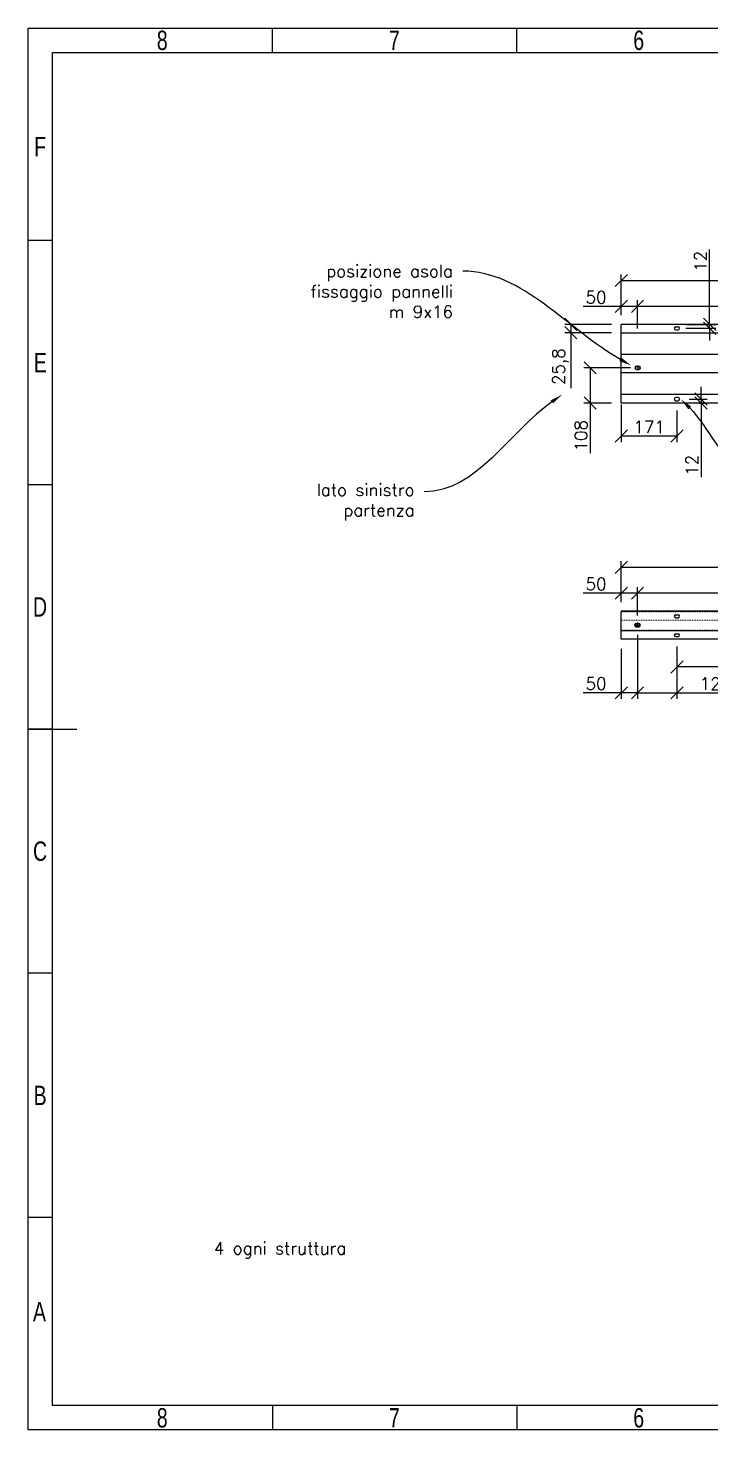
# Model space of a CAD drawing. Header units: millimetres. Extents: x -116399 to 112199, y -90759 to -31335.
# Drawn here: x -61733 to -59637, y -35640 to -31335 of the extents above; entities that cross this region are included whole.
import ezdxf
from ezdxf import colors
from ezdxf.entities.mleader import LeaderData, LeaderLine
from ezdxf.math import Vec2, Vec3

# ---------------------------------------------------------------- set-up
doc = ezdxf.new("R2010")
doc.units = ezdxf.units.MM
doc.linetypes.add('ACAD_ISO03W100', pattern=[30, 12, -18])
doc.linetypes.add('HIDDEN', pattern=[1.905, 1.27, -0.635])
doc.styles.add('Annotative', font='simplex.shx', dxfattribs={"height": 2.5})
doc.styles.add('SLDTEXTSTYLE0', font='TXT', dxfattribs={"width": 0.75})
doc.dimstyles.new('Annotative', dxfattribs={"dimscale": 0, "dimtxt": 2.5, "dimasz": 2.5, "dimexe": 1.25, "dimexo": 2, "dimtad": 1, "dimtxsty": 'Annotative', "dimblk": 'OBLIQUE', "dimcen": 2.5, "dimazin": 3, "dimtfac": 1, "dimtmove": 0, "dimatfit": 3, "dimfxl": 1})

# ---------------------------------------------------------------- blocks, each defined once
blk = doc.blocks.new('_Oblique')
at = {"color": 0, "linetype": 'ByBlock', "lineweight": -2}
blk.add_line((-0.5, -0.5), (0.5, 0.5), dxfattribs=at)
blk = doc.blocks.new('*D198')
at = {"color": 8, "lineweight": -2}
for p, q in [((-59912.2, -33097.8), (-59912.2, -32972.3)), ((-56916.2, -33095.8), (-56916.2, -32972.3)), ((-59912.2, -32991), (-56916.2, -32991))]:
    blk.add_line(p, q, dxfattribs=at)
at = {"layer": 'Defpoints', "color": 0}
for p in [(-56916.2, -32991), (-59912.2, -33127.8), (-56916.2, -33125.8)]:
    blk.add_point(p, dxfattribs=at)
at = {"color": 8, "lineweight": -2, "xscale": 37.5, "yscale": 37.5, "zscale": 37.5, "rotation": 180}
blk.add_blockref('_Oblique', (-59912.2, -32991), dxfattribs=at)
at = {"color": 8, "lineweight": -2, "xscale": 37.5, "yscale": 37.5, "zscale": 37.5}
blk.add_blockref('_Oblique', (-56916.2, -32991), dxfattribs=at)
at = {"insert": (-58414.2, -32962.9), "char_height": 37.5, "attachment_point": 5, "style": 'Annotative'}
blk.add_mtext('2996', dxfattribs=at)
blk = doc.blocks.new('*D217')
at = {"color": 8, "lineweight": -2}
for p, q in [((-59741.2, -33233.8), (-59741.2, -33315.7)), ((-58538.7, -33198.5), (-58538.7, -33315.7)), ((-58538.7, -33297), (-59741.2, -33297))]:
    blk.add_line(p, q, dxfattribs=at)
at = {"layer": 'Defpoints', "color": 0}
for p in [(-58538.7, -33168.5), (-59741.2, -33203.8), (-59741.2, -33297)]:
    blk.add_point(p, dxfattribs=at)
at = {"color": 8, "lineweight": -2, "xscale": 37.5, "yscale": 37.5, "zscale": 37.5, "rotation": 180}
blk.add_blockref('_Oblique', (-59741.2, -33297), dxfattribs=at)
at = {"color": 8, "lineweight": -2, "xscale": 37.5, "yscale": 37.5, "zscale": 37.5}
blk.add_blockref('_Oblique', (-58538.7, -33297), dxfattribs=at)
at = {"insert": (-59140, -33265.3), "char_height": 37.5, "attachment_point": 5, "style": 'Annotative'}
blk.add_mtext('1202,5', dxfattribs=at)
blk = doc.blocks.new('*D218')
at = {"color": 8, "lineweight": -2}
for p, q in [((-59862.2, -33198.5), (-59862.2, -33395.3)), ((-59741.2, -33233.8), (-59741.2, -33395.3)), ((-59862.2, -33376.6), (-59741.2, -33376.6)), ((-59741.2, -33376.6), (-59576.9, -33376.6))]:
    blk.add_line(p, q, dxfattribs=at)
at = {"layer": 'Defpoints', "color": 0}
for p in [(-59862.2, -33168.5), (-59741.2, -33203.8), (-59862.2, -33376.6)]:
    blk.add_point(p, dxfattribs=at)
at = {"color": 8, "lineweight": -2, "xscale": 37.5, "yscale": 37.5, "zscale": 37.5, "rotation": 180}
blk.add_blockref('_Oblique', (-59862.2, -33376.6), dxfattribs=at)
at = {"color": 8, "lineweight": -2, "xscale": 37.5, "yscale": 37.5, "zscale": 37.5}
blk.add_blockref('_Oblique', (-59741.2, -33376.6), dxfattribs=at)
at = {"insert": (-59622.9, -33348.5), "char_height": 37.5, "attachment_point": 5, "style": 'Annotative'}
blk.add_mtext('121', dxfattribs=at)
blk = doc.blocks.new('*D219')
at = {"color": 8, "lineweight": -2}
for p, q in [((-59862.2, -33198.5), (-59862.2, -33395.3)), ((-59912.2, -33241.3), (-59912.2, -33395.3)), ((-59912.2, -33376.6), (-60029.2, -33376.6)), ((-59862.2, -33376.6), (-59912.2, -33376.6))]:
    blk.add_line(p, q, dxfattribs=at)
at = {"layer": 'Defpoints', "color": 0}
for p in [(-59862.2, -33168.5), (-59912.2, -33211.3), (-59912.2, -33376.6)]:
    blk.add_point(p, dxfattribs=at)
at = {"color": 8, "lineweight": -2, "xscale": 37.5, "yscale": 37.5, "zscale": 37.5, "rotation": 180}
blk.add_blockref('_Oblique', (-59912.2, -33376.6), dxfattribs=at)
at = {"color": 8, "lineweight": -2, "xscale": 37.5, "yscale": 37.5, "zscale": 37.5}
blk.add_blockref('_Oblique', (-59862.2, -33376.6), dxfattribs=at)
at = {"insert": (-59989.5, -33348.5), "char_height": 37.5, "attachment_point": 5, "style": 'Annotative'}
blk.add_mtext('50', dxfattribs=at)
blk = doc.blocks.new('SW_CENTERMARKSYMBOL_1')
at = {"color": 0, "linetype": 'Continuous', "lineweight": 18}
for p, q in [((-5, 0), (-7.5, 0)), ((0, 0), (-2.5, 0)), ((0, 5), (0, 7.5)), ((0, 0), (0, 2.5)), ((0, 0), (0, -2.5)), ((0, 0), (2.5, 0)), ((5, 0), (7.5, 0)), ((0, -5), (0, -7.5))]:
    blk.add_line(p, q, dxfattribs=at)
blk = doc.blocks.new('1_15 TERRANOVA oriz A3')
at = {"color": 7, "linetype": 'Continuous'}
for p, q in [((0, 0), (0, 4305)), ((0, 4305), (6000, 4305)), ((750, 4230), (750, 4305)), ((1500, 4230), (1500, 4305)), ((75, 75), (75, 4230)), ((75, 4230), (5925, 4230)), ((75, 3652.5), (0, 3652.5)), ((75, 2902.5), (0, 2902.5)), ((0, 2152.5), (150, 2152.5)), ((75, 2152.5), (0, 2152.5)), ((75, 1402.5), (0, 1402.5)), ((75, 652.5), (0, 652.5)), ((5925, 75), (75, 75)), ((750, 75), (750, 0)), ((1500, 75), (1500, 0)), ((6000, 0), (0, 0))]:
    blk.add_line(p, q, dxfattribs=at)
at = {"color": 7, "linetype": 'Continuous', "char_height": 59.5, "attachment_point": 2, "style": 'SLDTEXTSTYLE0'}
for s, insert in [('8', (411.9, 4297.1)), ('7', (1124.4, 4297.1)), ('6', (1874.4, 4297.1)), ('F', (36.9, 3970.8)), ('E', (37.6, 3307.1)), ('D', (36.8, 2557.1)), ('C', (36.9, 1807.1)), ('B', (37.1, 1057.1)), ('A', (35.1, 393.3)), ('8', (411.9, 67.1)), ('7', (1124.4, 67.1)), ('6', (1874.4, 67.1))]:
    blk.add_mtext(s, dxfattribs=dict(at, insert=insert))
blk = doc.blocks.new('*D353')
at = {"color": 8, "lineweight": -2}
for p, q in [((-59883.7, -32378.5), (-60026.5, -32378.5)), ((-60007.7, -32378.5), (-60007.7, -32486.5)), ((-59942.2, -32486.5), (-60026.5, -32486.5)), ((-60007.7, -32486.5), (-60007.7, -32640.9))]:
    blk.add_line(p, q, dxfattribs=at)
at = {"layer": 'Defpoints', "color": 0}
for p in [(-59853.7, -32378.5), (-60007.7, -32486.5), (-59912.2, -32486.5)]:
    blk.add_point(p, dxfattribs=at)
at = {"color": 8, "lineweight": -2, "xscale": 37.5, "yscale": 37.5, "zscale": 37.5}
for p, rotation in [((-60007.7, -32378.5), 90), ((-60007.7, -32486.5), 270)]:
    blk.add_blockref('_Oblique', p, dxfattribs=dict(at, rotation=rotation))
at = {"insert": (-60035.8, -32586.9), "char_height": 37.5, "attachment_point": 5, "rotation": 90, "style": 'Annotative'}
blk.add_mtext('108', dxfattribs=at)
blk = doc.blocks.new('*D354')
at = {"color": 8, "lineweight": -2}
for p, q in [((-59912.2, -32490.7), (-59912.2, -32606.8)), ((-59741.2, -32509.4), (-59741.2, -32606.8)), ((-59741.2, -32588.1), (-59912.2, -32588.1))]:
    blk.add_line(p, q, dxfattribs=at)
at = {"layer": 'Defpoints', "color": 0}
for p in [(-59912.2, -32460.7), (-59741.2, -32479.4), (-59912.2, -32588.1)]:
    blk.add_point(p, dxfattribs=at)
at = {"color": 8, "lineweight": -2, "xscale": 37.5, "yscale": 37.5, "zscale": 37.5, "rotation": 180}
blk.add_blockref('_Oblique', (-59912.2, -32588.1), dxfattribs=at)
at = {"color": 8, "lineweight": -2, "xscale": 37.5, "yscale": 37.5, "zscale": 37.5}
blk.add_blockref('_Oblique', (-59741.2, -32588.1), dxfattribs=at)
at = {"insert": (-59826.7, -32560), "char_height": 37.5, "attachment_point": 5, "style": 'Annotative'}
blk.add_mtext('171', dxfattribs=at)
blk = doc.blocks.new('*D350')
at = {"color": 8, "lineweight": -2}
for p, q in [((-59667.1, -32474.5), (-59667.1, -32437)), ((-59703.2, -32474.5), (-59648.4, -32474.5)), ((-59673.7, -32486.5), (-59648.4, -32486.5)), ((-59667.1, -32474.5), (-59667.1, -32486.5)), ((-59667.1, -32486.5), (-59667.1, -32713.9))]:
    blk.add_line(p, q, dxfattribs=at)
at = {"layer": 'Defpoints', "color": 0}
for p in [(-59733.2, -32474.5), (-59703.7, -32486.5), (-59667.1, -32486.5)]:
    blk.add_point(p, dxfattribs=at)
at = {"color": 8, "lineweight": -2, "xscale": 37.5, "yscale": 37.5, "zscale": 37.5}
for p, rotation in [((-59667.1, -32474.5), 270), ((-59667.1, -32486.5), 90)]:
    blk.add_blockref('_Oblique', p, dxfattribs=dict(at, rotation=rotation))
at = {"insert": (-59695.3, -32677.7), "char_height": 37.5, "attachment_point": 5, "rotation": 90, "style": 'Annotative'}
blk.add_mtext('12', dxfattribs=at)
blk = doc.blocks.new('*D351')
at = {"color": 8, "lineweight": -2}
for p, q in [((-59640.8, -32245), (-59640.8, -32015)), ((-59714.3, -32245), (-59622.1, -32245)), ((-59714.3, -32257), (-59622.1, -32257)), ((-59640.8, -32257), (-59640.8, -32245)), ((-59640.8, -32257), (-59640.8, -32294.5))]:
    blk.add_line(p, q, dxfattribs=at)
at = {"layer": 'Defpoints', "color": 0}
for p in [(-59744.3, -32245), (-59744.3, -32257), (-59640.8, -32257)]:
    blk.add_point(p, dxfattribs=at)
at = {"color": 8, "lineweight": -2, "xscale": 37.5, "yscale": 37.5, "zscale": 37.5}
for p, rotation in [((-59640.8, -32245), 270), ((-59640.8, -32257), 90)]:
    blk.add_blockref('_Oblique', p, dxfattribs=dict(at, rotation=rotation))
at = {"insert": (-59669, -32051.2), "char_height": 37.5, "attachment_point": 5, "rotation": 90, "style": 'Annotative'}
blk.add_mtext('12', dxfattribs=at)
blk = doc.blocks.new('*D358')
at = {"color": 8, "lineweight": -2}
for p, q in [((-59862.2, -33138.5), (-59862.2, -33051.9)), ((-58539.2, -33138.5), (-58539.2, -33051.9)), ((-58539.2, -33070.6), (-59862.2, -33070.6))]:
    blk.add_line(p, q, dxfattribs=at)
at = {"layer": 'Defpoints', "color": 0}
for p in [(-59862.2, -33070.6), (-59862.2, -33168.5), (-58539.2, -33168.5)]:
    blk.add_point(p, dxfattribs=at)
at = {"color": 8, "lineweight": -2, "xscale": 37.5, "yscale": 37.5, "zscale": 37.5, "rotation": 180}
blk.add_blockref('_Oblique', (-59862.2, -33070.6), dxfattribs=at)
at = {"color": 8, "lineweight": -2, "xscale": 37.5, "yscale": 37.5, "zscale": 37.5}
blk.add_blockref('_Oblique', (-58539.2, -33070.6), dxfattribs=at)
at = {"insert": (-59200.7, -33042.5), "char_height": 37.5, "attachment_point": 5, "style": 'Annotative'}
blk.add_mtext('1323', dxfattribs=at)
blk = doc.blocks.new('*D360')
at = {"color": 8, "lineweight": -2}
for p, q in [((-59912.2, -33095.8), (-59912.2, -33051.9)), ((-59862.2, -33138.5), (-59862.2, -33051.9)), ((-59912.2, -33070.6), (-60029.2, -33070.6)), ((-59862.2, -33070.6), (-59912.2, -33070.6))]:
    blk.add_line(p, q, dxfattribs=at)
at = {"layer": 'Defpoints', "color": 0}
for p in [(-59912.2, -33070.6), (-59912.2, -33125.8), (-59862.2, -33168.5)]:
    blk.add_point(p, dxfattribs=at)
at = {"color": 8, "lineweight": -2, "xscale": 37.5, "yscale": 37.5, "zscale": 37.5, "rotation": 180}
blk.add_blockref('_Oblique', (-59912.2, -33070.6), dxfattribs=at)
at = {"color": 8, "lineweight": -2, "xscale": 37.5, "yscale": 37.5, "zscale": 37.5}
blk.add_blockref('_Oblique', (-59862.2, -33070.6), dxfattribs=at)
at = {"insert": (-59989.5, -33042.5), "char_height": 37.5, "attachment_point": 5, "style": 'Annotative'}
blk.add_mtext('50', dxfattribs=at)
blk = doc.blocks.new('*D375')
at = {"color": 8, "lineweight": -2}
for p, q in [((-59912.2, -32217), (-59912.2, -32091.5)), ((-59912.2, -32110.3), (-56916.2, -32110.3)), ((-56916.2, -32215), (-56916.2, -32091.5))]:
    blk.add_line(p, q, dxfattribs=at)
at = {"layer": 'Defpoints', "color": 0}
for p in [(-56916.2, -32110.3), (-59912.2, -32247), (-56916.2, -32245)]:
    blk.add_point(p, dxfattribs=at)
at = {"color": 8, "lineweight": -2, "xscale": 37.5, "yscale": 37.5, "zscale": 37.5, "rotation": 180}
blk.add_blockref('_Oblique', (-59912.2, -32110.3), dxfattribs=at)
at = {"color": 8, "lineweight": -2, "xscale": 37.5, "yscale": 37.5, "zscale": 37.5}
blk.add_blockref('_Oblique', (-56916.2, -32110.3), dxfattribs=at)
at = {"insert": (-58414.2, -32082.1), "char_height": 37.5, "attachment_point": 5, "style": 'Annotative'}
blk.add_mtext('2996', dxfattribs=at)
blk = doc.blocks.new('*D379')
at = {"color": 8, "lineweight": -2}
for p, q in [((-59862.2, -32257.8), (-59862.2, -32171.1)), ((-58539.2, -32189.9), (-59862.2, -32189.9)), ((-58539.2, -32257.8), (-58539.2, -32171.1))]:
    blk.add_line(p, q, dxfattribs=at)
at = {"layer": 'Defpoints', "color": 0}
for p in [(-59862.2, -32189.9), (-59862.2, -32287.8), (-58539.2, -32287.8)]:
    blk.add_point(p, dxfattribs=at)
at = {"color": 8, "lineweight": -2, "xscale": 37.5, "yscale": 37.5, "zscale": 37.5, "rotation": 180}
blk.add_blockref('_Oblique', (-59862.2, -32189.9), dxfattribs=at)
at = {"color": 8, "lineweight": -2, "xscale": 37.5, "yscale": 37.5, "zscale": 37.5}
blk.add_blockref('_Oblique', (-58539.2, -32189.9), dxfattribs=at)
at = {"insert": (-59200.7, -32161.8), "char_height": 37.5, "attachment_point": 5, "style": 'Annotative'}
blk.add_mtext('1323', dxfattribs=at)
blk = doc.blocks.new('*D377')
at = {"color": 8, "lineweight": -2}
for p, q in [((-59912.2, -32189.9), (-60029.2, -32189.9)), ((-59912.2, -32215), (-59912.2, -32171.1)), ((-59862.2, -32189.9), (-59912.2, -32189.9)), ((-59862.2, -32257.8), (-59862.2, -32171.1))]:
    blk.add_line(p, q, dxfattribs=at)
at = {"layer": 'Defpoints', "color": 0}
for p in [(-59912.2, -32189.9), (-59912.2, -32245), (-59862.2, -32287.8)]:
    blk.add_point(p, dxfattribs=at)
at = {"color": 8, "lineweight": -2, "xscale": 37.5, "yscale": 37.5, "zscale": 37.5, "rotation": 180}
blk.add_blockref('_Oblique', (-59912.2, -32189.9), dxfattribs=at)
at = {"color": 8, "lineweight": -2, "xscale": 37.5, "yscale": 37.5, "zscale": 37.5}
blk.add_blockref('_Oblique', (-59862.2, -32189.9), dxfattribs=at)
at = {"insert": (-59989.5, -32161.8), "char_height": 37.5, "attachment_point": 5, "style": 'Annotative'}
blk.add_mtext('50', dxfattribs=at)
blk = doc.blocks.new('*D398')
at = {"color": 8, "lineweight": -2}
for p, q in [((-59942.2, -32245), (-60085.7, -32245)), ((-59942.2, -32270.8), (-60085.7, -32270.8)), ((-60066.9, -32245), (-60066.9, -32270.8)), ((-60066.9, -32270.8), (-60066.9, -32441.4))]:
    blk.add_line(p, q, dxfattribs=at)
at = {"layer": 'Defpoints', "color": 0}
for p in [(-60066.9, -32270.8), (-59912.2, -32245), (-59912.2, -32270.8)]:
    blk.add_point(p, dxfattribs=at)
at = {"color": 8, "lineweight": -2, "xscale": 37.5, "yscale": 37.5, "zscale": 37.5}
for p, rotation in [((-60066.9, -32245), 90), ((-60066.9, -32270.8), 270)]:
    blk.add_blockref('_Oblique', p, dxfattribs=dict(at, rotation=rotation))
at = {"insert": (-60098.6, -32374.9), "char_height": 37.5, "attachment_point": 5, "rotation": 90, "style": 'Annotative'}
blk.add_mtext('25,8', dxfattribs=at)
blk = doc.blocks.new('SW_CENTERMARKSYMBOL_0')
at = {"color": 0, "linetype": 'Continuous', "lineweight": 18}
for p, q in [((-5, 0), (-7.5, 0)), ((0, 0), (-2.5, 0)), ((0, 5), (0, 7.5)), ((0, 0), (0, 2.5)), ((0, 0), (0, -2.5)), ((0, 0), (2.5, 0)), ((5, 0), (7.5, 0)), ((0, -5), (0, -7.5))]:
    blk.add_line(p, q, dxfattribs=at)

msp = doc.modelspace()

# ---------------------------------------------------------------- linework, layer by layer
at = {"color": 7, "linetype": 'Continuous', "lineweight": 25}
for p, q in [((-59912.225, -32486.473), (-59912.225, -32245.039)), ((-56916.225, -32245.039), (-59912.225, -32245.039)), ((-59744.275, -32252.089), (-59738.175, -32252.089)), ((-59744.275, -32261.989), (-59738.175, -32261.989)), ((-59865.725, -32373.473), (-59857.725, -32373.473)), ((-59865.725, -32383.473), (-59857.725, -32383.473)), ((-56916.225, -32486.473), (-59912.225, -32486.473)), ((-59866.225, -33163.51), (-59858.225, -33163.51)), ((-59866.225, -33173.51), (-59858.225, -33173.51))]:
    msp.add_line(p, q, dxfattribs=at)
at = {"color": 7, "linetype": 'HIDDEN'}
for p, q in [((-59912.225, -32270.843), (-56916.225, -32270.843)), ((-56916.225, -32337.452), (-59912.225, -32337.452)), ((-56916.225, -32394.06), (-59912.225, -32394.06))]:
    msp.add_line(p, q, dxfattribs=at)
at = {"color": 5}
for p, q in [((-59861.725, -32373.473), (-59861.725, -32383.473)), ((-59862.225, -33163.51), (-59862.225, -33173.51))]:
    msp.add_line(p, q, dxfattribs=at)
at = {"color": 7, "linetype": 'Continuous'}
msp.add_line((-56916.225, -32460.669), (-59912.225, -32460.669), dxfattribs=at)
at = {"color": 104, "linetype": 'Continuous', "lineweight": 25}
for p, q in [((-56916.225, -33125.792), (-59912.225, -33125.792)), ((-59912.225, -33125.792), (-59912.225, -33129.792)), ((-59912.225, -33211.292), (-59912.225, -33129.792)), ((-56916.225, -33185.792), (-59912.225, -33185.792)), ((-56916.225, -33211.292), (-59912.225, -33211.292))]:
    msp.add_line(p, q, dxfattribs=at)
at = {"color": 104, "linetype": 'ACAD_ISO03W100', "lineweight": 18, "ltscale": 0.03}
for p, q in [((-56916.225, -33127.792), (-59912.225, -33127.792)), ((-56916.225, -33153.292), (-59912.225, -33153.292)), ((-56916.225, -33183.792), (-59912.225, -33183.792))]:
    msp.add_line(p, q, dxfattribs=at)
at = {"color": 104}
for p, q in [((-59744.725, -33136.792), (-59737.725, -33136.792)), ((-59744.725, -33145.792), (-59737.725, -33145.792)), ((-59744.725, -33194.792), (-59737.725, -33194.792)), ((-59744.725, -33203.792), (-59737.725, -33203.792))]:
    msp.add_line(p, q, dxfattribs=at)
at = {"color": 7, "linetype": 'Continuous', "lineweight": 25}
msp.add_lwpolyline([(-59744.275, -32469.523, 1), (-59744.275, -32479.423), (-59738.175, -32479.423, 1), (-59738.175, -32469.523)], format="xyb", close=True, dxfattribs=at)
at = {"color": 104, "linetype": 'Continuous', "lineweight": 25}
msp.add_circle((-59862.225, -33168.51), 5, dxfattribs=at)
at = {"color": 7, "linetype": 'Continuous', "lineweight": 25}
for centre, radius, start, end in [((-59744.275, -32257.039), 4.95, 90, 270), ((-59738.175, -32257.039), 4.95, 270, 90), ((-59865.725, -32378.473), 5, 90, 270), ((-59857.725, -32378.473), 5, 270, 90), ((-59866.225, -33168.51), 5, 90, 270), ((-59858.225, -33168.51), 5, 270, 90)]:
    msp.add_arc(centre, radius, start, end, dxfattribs=at)
at = {"color": 104}
for centre, start, end in [((-59744.725, -33141.292), 90, 270), ((-59737.725, -33141.292), 270, 90), ((-59744.725, -33199.292), 90, 270), ((-59737.725, -33199.292), 270, 90)]:
    msp.add_arc(centre, 4.5, start, end, dxfattribs=at)

# ---------------------------------------------------------------- block references
msp.add_blockref('1_15 TERRANOVA oriz A3', (-61732.987, -35640.039))
at = {"color": 7, "linetype": 'Continuous', "lineweight": 18}
for name, p in [('SW_CENTERMARKSYMBOL_1', (-59861.725, -32378.473)), ('SW_CENTERMARKSYMBOL_0', (-59862.225, -33168.51)), ('SW_CENTERMARKSYMBOL_1', (-59862.225, -33168.51))]:
    msp.add_blockref(name, p, dxfattribs=at)

# ---------------------------------------------------------------- texts
at = {"insert": (-61162.651, -35063.299), "char_height": 37.5, "width": 886.71767, "attachment_point": 1, "style": 'Annotative'}
msp.add_mtext('4 ogni struttura', dxfattribs=at)

# ---------------------------------------------------------------- dimensions: what is measured, and where the dimension line sits
for base, p1, p2, picture, middle in [((-59640.828, -32257.039), (-59744.275, -32245.039), (-59744.275, -32257.039), '*D351', (-59640.828, -32051.183)), ((-60007.719, -32486.473), (-59853.725, -32378.473), (-59912.225, -32486.473), '*D353', (-60007.719, -32586.92)), ((-59667.136, -32486.473), (-59733.225, -32474.473), (-59703.715, -32486.473), '*D350', (-59667.136, -32677.717))]:
    dim = msp.add_linear_dim(base=base, p1=p1, p2=p2, angle=90, dimstyle='Annotative', override={"dimscale": 0, "dimtix": 0, "dimtofl": 1, "dimtmove": 0, "dimatfit": 3})
    dim.commit()
    dim.dimension.update_dxf_attribs({"geometry": picture, "text_midpoint": middle, "dimtype": 128})
at = {"color": 1}
for base, p1, p2, picture, middle in [((-56916.225, -32110.27), (-59912.225, -32247.039), (-56916.225, -32245.039), '*D375', (-58414.225, -32082.145)), ((-56916.225, -32991.024), (-59912.225, -33127.792), (-56916.225, -33125.792), '*D198', (-58414.225, -32962.899)), ((-59912.225, -33376.578), (-59862.225, -33168.51), (-59912.225, -33211.292), '*D219', (-59989.457, -33348.453)), ((-59741.225, -33296.954), (-58538.725, -33168.51), (-59741.225, -33203.792), '*D217', (-59139.975, -33265.258))]:
    dim = msp.add_linear_dim(base=base, p1=p1, p2=p2, dimstyle='Annotative', override={"dimscale": 0, "dimtix": 0, "dimtofl": 1, "dimtmove": 0, "dimatfit": 3}, dxfattribs=at)
    dim.commit()
    dim.dimension.update_dxf_attribs({"geometry": picture, "text_midpoint": middle})
for base, p1, p2, picture, middle in [((-59912.225, -32189.895), (-59862.225, -32287.756), (-59912.225, -32245.039), '*D377', (-59989.457, -32161.77)), ((-59862.225, -32189.895), (-58539.225, -32287.756), (-59862.225, -32287.756), '*D379', (-59200.725, -32161.77)), ((-59912.225, -32588.08), (-59741.225, -32479.423), (-59912.225, -32460.669), '*D354', (-59826.725, -32559.955)), ((-59912.225, -33070.649), (-59862.225, -33168.51), (-59912.225, -33125.792), '*D360', (-59989.457, -33042.524)), ((-59862.225, -33070.649), (-58539.225, -33168.51), (-59862.225, -33168.51), '*D358', (-59200.725, -33042.524))]:
    dim = msp.add_linear_dim(base=base, p1=p1, p2=p2, dimstyle='Annotative', override={"dimscale": 0, "dimtix": 0, "dimtofl": 1, "dimtmove": 0, "dimatfit": 3})
    dim.commit()
    dim.dimension.update_dxf_attribs({"geometry": picture, "text_midpoint": middle})
dim = msp.add_linear_dim(base=(-60066.915, -32270.843), p1=(-59912.225, -32245.039), p2=(-59912.225, -32270.843), angle=90, dimstyle='Annotative', override={"dimscale": 0, "dimtix": 0, "dimtofl": 1, "dimtmove": 0, "dimatfit": 3})
dim.commit()
dim.dimension.update_dxf_attribs({"geometry": '*D398', "text_midpoint": (-60098.611, -32374.861)})
dim = msp.add_linear_dim(base=(-59862.225, -33376.578), p1=(-59741.225, -33203.792), p2=(-59862.225, -33168.51), dimstyle='Annotative', override={"dimscale": 0, "dimtix": 0, "dimtofl": 1, "dimtmove": 0, "dimatfit": 3}, dxfattribs=at)
dim.commit()
dim.dimension.update_dxf_attribs({"geometry": '*D218', "text_midpoint": (-59622.921, -33376.578), "dimtype": 128})

# ---------------------------------------------------------------- leaders
ml = msp.add_multileader_mtext('Standard')
ml.set_content('posizione asola\\Pfissaggio pannelli\\Pm 9x16 ', color=256, style='Annotative')
ml.set_leader_properties(color=256)
ml.build(insert=Vec2(0, 0))
ml.multileader.update_dxf_attribs({"leader_type": 2, "text_top_attachment_type": 32, "text_bottom_attachment_type": 128, "arrow_head_size": 37.5, "scale": 15})
ctx = ml.context
ctx.base_point, ctx.scale, ctx.char_height, ctx.arrow_head_size, ctx.landing_gap_size, ctx.plane_origin = Vec3(-60938.966, -32081.4), 15, 37.5, 37.5, 30, Vec3(-59882.035, -32371.108)
ctx.text_align_type = 2
notes = []
notes.append((ctx, [(0, (1, 1, 0), (-60278.609, -32081.4), (-1, 0), 120, [(0, [(-59882.035, -32371.108)], 0, [])])]))
ctx.mtext.insert, ctx.mtext.alignment, ctx.mtext.flow_direction = Vec3(-60428.609, -32062.65), 3, 5
ml = msp.add_multileader_mtext('Standard')
ml.set_content('lato sinistro\\Ppartenza', color=256, style='Annotative')
ml.set_leader_properties(color=256)
ml.build(insert=Vec2(0, 0))
ml.multileader.update_dxf_attribs({"leader_type": 2, "text_top_attachment_type": 32, "text_bottom_attachment_type": 128, "arrow_head_size": 37.5, "scale": 15})
ctx = ml.context
ctx.base_point, ctx.scale, ctx.char_height, ctx.arrow_head_size, ctx.landing_gap_size, ctx.plane_origin = Vec3(-60912.39, -32759.414), 15, 37.5, 37.5, 30, Vec3(-60094.299, -32461.257)
ctx.text_align_type = 2
notes.append((ctx, [(0, (1, 1, 0), (-60396.675, -32759.414), (-1, 0), 120, [(0, [(-60094.299, -32461.257)], 0, [])])]))
ctx.mtext.insert, ctx.mtext.alignment, ctx.mtext.flow_direction = Vec3(-60546.675, -32734.414), 3, 5
ml = msp.add_multileader_mtext('Standard')
ml.set_content('asole 9x16\\Pfissaggio arcarecci\\Psu falde', color=256, style='Annotative')
ml.set_leader_properties(color=256)
ml.build(insert=Vec2(0, 0))
ml.multileader.update_dxf_attribs({"leader_type": 2, "text_top_attachment_type": 32, "text_bottom_attachment_type": 128, "arrow_head_size": 37.5, "scale": 15})
ctx = ml.context
ctx.base_point, ctx.scale, ctx.char_height, ctx.arrow_head_size, ctx.landing_gap_size, ctx.plane_origin = Vec3(-59525.048, -32674.442), 15, 37.5, 37.5, 30, Vec3(-59728.717, -32475.377)
notes.append((ctx, [(0, (1, 1, 0), (-59645.048, -32674.442), (1, 0), 120, [(0, [(-59728.717, -32475.377)], 0, [])])]))
ctx.mtext.insert, ctx.mtext.flow_direction = Vec3(-59495.048, -32655.692), 5
for ctx, leaders in notes:
    for number, flags, end, landing, length, lines in leaders:
        leader = LeaderData()
        leader.index, (leader.has_last_leader_line, leader.has_dogleg_vector, leader.attachment_direction) = number, flags
        leader.last_leader_point, leader.dogleg_vector, leader.dogleg_length = Vec3(end), Vec3(landing), length
        for number, points, colour, breaks in lines:
            line = LeaderLine()
            line.index, line.vertices, line.color, line.breaks = number, Vec3.list(points), colors.encode_raw_color(colour), breaks
            leader.lines.append(line)
        ctx.leaders.append(leader)

doc.saveas('drawing.dxf')
